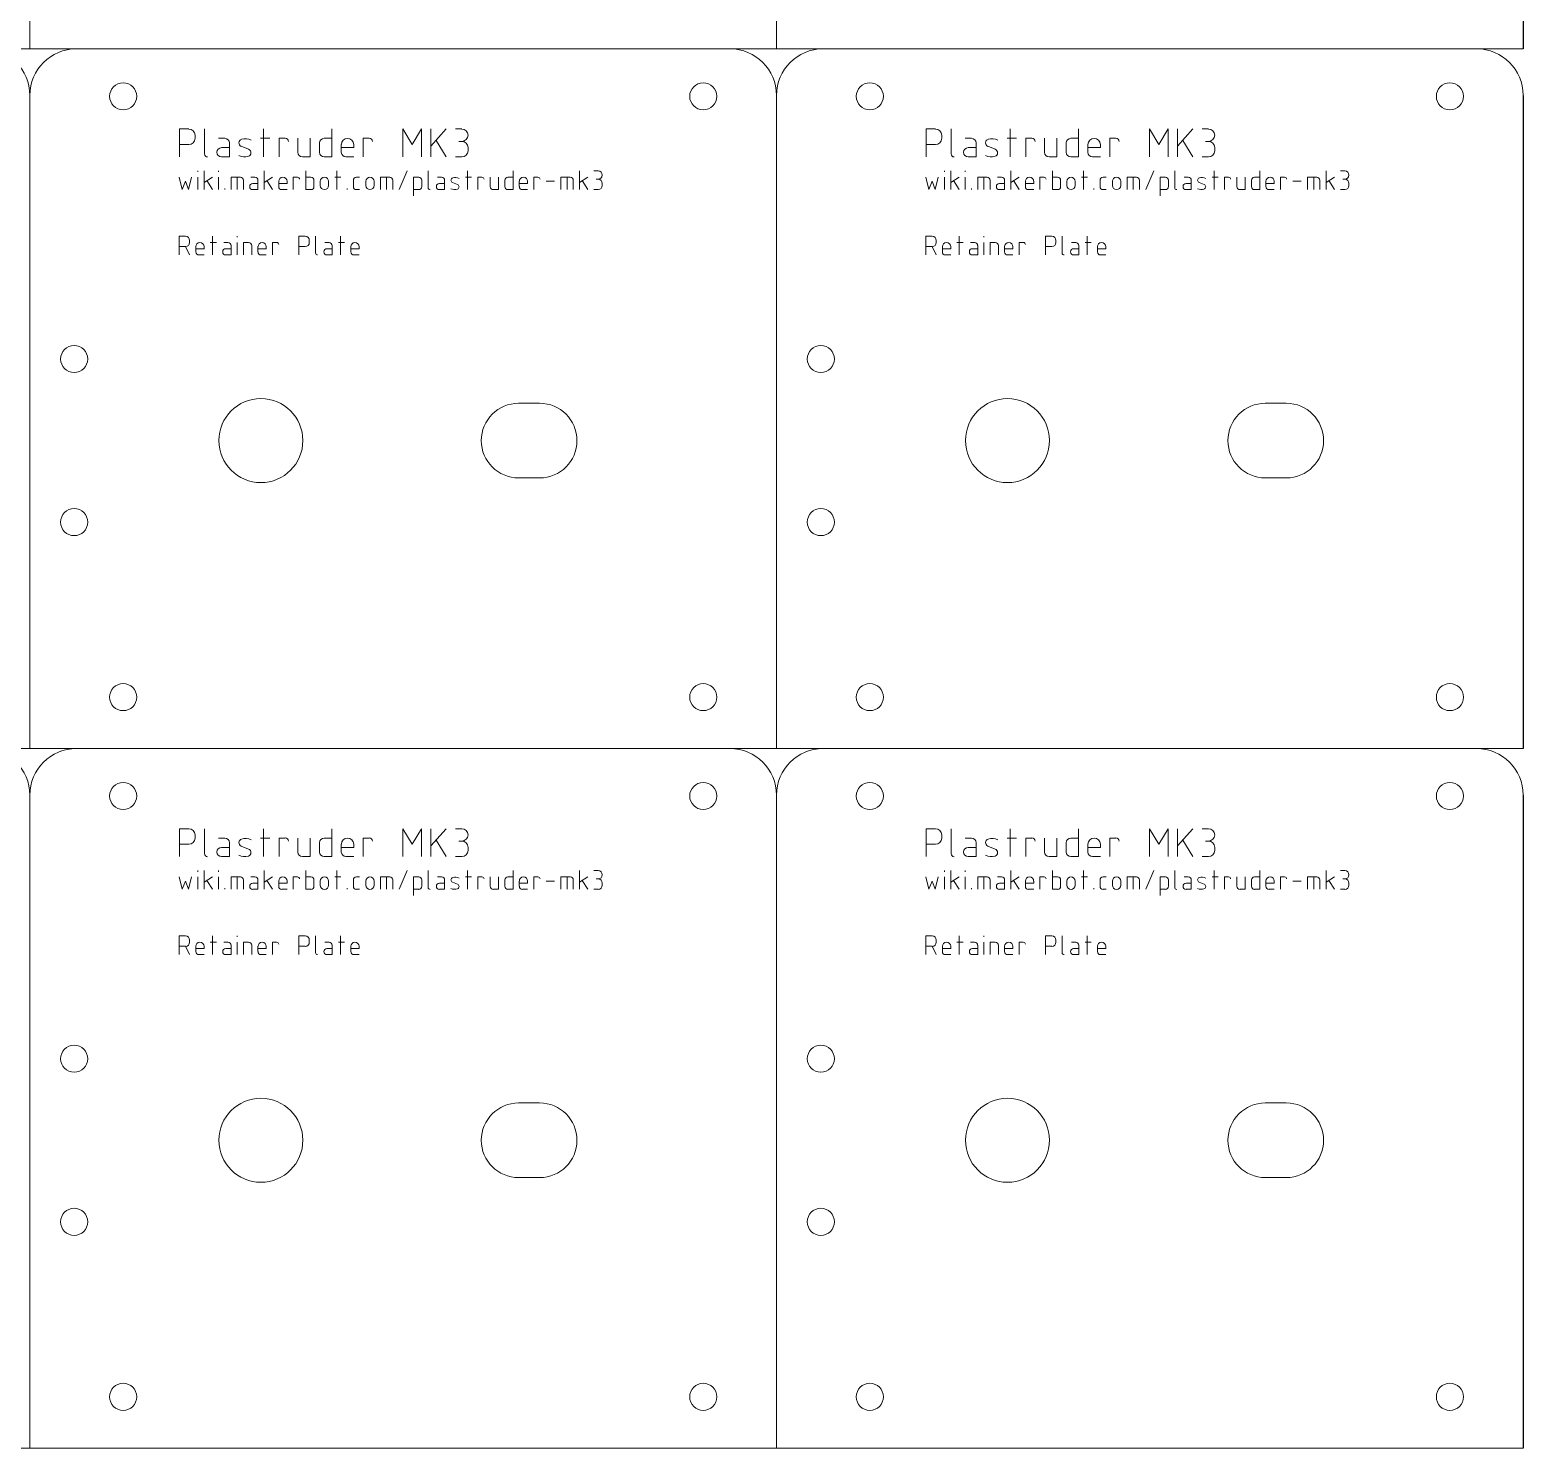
# Model space of a CAD drawing. Header units: millimetres. Extents: x 0 to 560, y 2 to 302.
# Drawn here: x 400 to 560, y 2.5 to 154.5 of the extents above; entities that cross this region are included whole.
import ezdxf

# ---------------------------------------------------------------- set-up
doc = ezdxf.new("R2010")
doc.units = ezdxf.units.MM
doc.layers.get('0').update_dxf_attribs({"linetype": 'CONTINUOUS', "lineweight": 25, "true_color": 0x000000})
doc.layers.add('Retainer Plate', color=7, linetype='CONTINUOUS', lineweight=0, true_color=0x000000)
doc.layers.add('Retainer Plate Text', color=4, linetype='CONTINUOUS', lineweight=0, true_color=0x00ffff)

msp = doc.modelspace()

# ---------------------------------------------------------------- linework, layer by layer
for p, q in [((560, 222.5), (560, 152.5)), ((560, 147.5), (560, 77.5)), ((560, 72.5), (560, 2.5))]:
    msp.add_line(p, q)
at = {"layer": 'Retainer Plate'}
for p, q in [((400, 152.5), (400, 222.5)), ((480, 152.5), (480, 222.5)), ((400, 152.5), (320, 152.5)), ((480, 152.5), (400, 152.5)), ((560, 152.5), (480, 152.5)), ((400, 77.5), (400, 147.5)), ((480, 77.5), (480, 147.5)), ((452.37, 114.5), (454.62, 114.5)), ((532.37, 114.5), (534.62, 114.5)), ((454.62, 106.5), (452.37, 106.5)), ((534.62, 106.5), (532.37, 106.5)), ((400, 77.5), (320, 77.5)), ((480, 77.5), (400, 77.5)), ((560, 77.5), (480, 77.5)), ((400, 2.5), (400, 72.5)), ((480, 2.5), (480, 72.5)), ((452.37, 39.5), (454.62, 39.5)), ((532.37, 39.5), (534.62, 39.5)), ((454.62, 31.5), (452.37, 31.5)), ((534.62, 31.5), (532.37, 31.5)), ((400, 2.5), (320, 2.5)), ((480, 2.5), (400, 2.5)), ((560, 2.5), (480, 2.5))]:
    msp.add_line(p, q, dxfattribs=at)
for centre, radius in [((410, 147.4), 1.45), ((472.15, 147.4), 1.45), ((490, 147.4), 1.45), ((552.15, 147.4), 1.45), ((404.75, 119.24), 1.45), ((484.75, 119.24), 1.45), ((424.75, 110.5), 4.5), ((504.75, 110.5), 4.5), ((404.75, 101.76), 1.45), ((484.75, 101.76), 1.45), ((410, 83), 1.45), ((472.15, 83), 1.45), ((490, 83), 1.45), ((552.15, 83), 1.45), ((410, 72.4), 1.45), ((472.15, 72.4), 1.45), ((490, 72.4), 1.45), ((552.15, 72.4), 1.45), ((404.75, 44.24), 1.45), ((484.75, 44.24), 1.45), ((424.75, 35.5), 4.5), ((504.75, 35.5), 4.5), ((404.75, 26.76), 1.45), ((484.75, 26.76), 1.45), ((410, 8), 1.45), ((472.15, 8), 1.45), ((490, 8), 1.45), ((552.15, 8), 1.45)]:
    msp.add_circle(centre, radius, dxfattribs=at)
for centre, radius, start, end in [((395, 147.5), 5, 0, 90), ((405, 147.5), 5, 90, 180), ((475, 147.5), 5, 0, 90), ((485, 147.5), 5, 90, 180), ((555, 147.5), 5, 0, 90), ((452.37, 110.5), 4, 90, 270), ((454.62, 110.5), 4, 270, 90), ((532.37, 110.5), 4, 90, 270), ((534.62, 110.5), 4, 270, 90), ((395, 72.5), 5, 0, 90), ((405, 72.5), 5, 90, 180), ((475, 72.5), 5, 0, 90), ((485, 72.5), 5, 90, 180), ((555, 72.5), 5, 0, 90), ((452.37, 35.5), 4, 90, 270), ((454.62, 35.5), 4, 270, 90), ((532.37, 35.5), 4, 90, 270), ((534.62, 35.5), 4, 270, 90)]:
    msp.add_arc(centre, radius, start, end, dxfattribs=at)
at = {"layer": 'Retainer Plate Text'}
for p, q in [((416.04, 140.9), (416.04, 143.9)), ((416.04, 143.9), (417.04, 143.9)), ((417.71, 143.23), (417.71, 142.9)), ((418.71, 143.9), (418.71, 141.23)), ((420.21, 142.9), (420.88, 142.9)), ((424.71, 142.9), (425.71, 142.9)), ((425.04, 143.9), (425.04, 140.9)), ((426.71, 140.9), (426.71, 142.9)), ((426.71, 142.9), (427.37, 142.9)), ((428.71, 142.9), (428.71, 141.4)), ((430.04, 140.9), (430.04, 142.9)), ((431.54, 142.9), (432.37, 142.9)), ((432.37, 143.9), (432.37, 140.9)), ((435.71, 140.9), (435.71, 142.9)), ((435.71, 142.9), (436.37, 142.9)), ((439.96, 140.9), (439.96, 143.9)), ((439.96, 143.9), (440.96, 142.23)), ((440.96, 142.23), (441.96, 143.9)), ((441.96, 143.9), (441.96, 140.9)), ((442.96, 143.9), (442.96, 140.9)), ((442.96, 142.07), (444.62, 143.9)), ((443.52, 142.68), (444.62, 140.9)), ((445.62, 143.9), (446.29, 143.9)), ((446.29, 142.57), (445.96, 142.57)), ((496.04, 140.9), (496.04, 143.9)), ((496.04, 143.9), (497.04, 143.9)), ((497.71, 143.23), (497.71, 142.9)), ((498.71, 143.9), (498.71, 141.23)), ((500.21, 142.9), (500.88, 142.9)), ((504.71, 142.9), (505.71, 142.9)), ((505.04, 143.9), (505.04, 140.9)), ((506.71, 140.9), (506.71, 142.9)), ((506.71, 142.9), (507.37, 142.9)), ((508.71, 142.9), (508.71, 141.4)), ((510.04, 140.9), (510.04, 142.9)), ((511.54, 142.9), (512.37, 142.9)), ((512.37, 143.9), (512.37, 140.9)), ((515.71, 140.9), (515.71, 142.9)), ((515.71, 142.9), (516.37, 142.9)), ((519.96, 140.9), (519.96, 143.9)), ((519.96, 143.9), (520.96, 142.23)), ((520.96, 142.23), (521.96, 143.9)), ((521.96, 143.9), (521.96, 140.9)), ((522.96, 143.9), (522.96, 140.9)), ((522.96, 142.07), (524.62, 143.9)), ((523.52, 142.68), (524.62, 140.9)), ((525.62, 143.9), (526.29, 143.9)), ((526.29, 142.57), (525.96, 142.57)), ((417.04, 142.23), (416.04, 142.23)), ((420.54, 141.9), (421.38, 141.9)), ((421.38, 140.9), (420.54, 140.9)), ((421.38, 142.4), (421.38, 140.9)), ((422.65, 142.04), (423.44, 141.72)), ((429.21, 140.9), (430.04, 140.9)), ((431.04, 141.4), (431.04, 142.4)), ((432.37, 140.9), (431.54, 140.9)), ((433.37, 142.23), (433.37, 141.4)), ((433.37, 141.9), (434.71, 141.9)), ((433.87, 140.9), (434.71, 140.9)), ((434.71, 141.9), (434.71, 142.23)), ((446.29, 140.9), (445.62, 140.9)), ((446.96, 141.9), (446.96, 141.57)), ((497.04, 142.23), (496.04, 142.23)), ((500.54, 141.9), (501.38, 141.9)), ((501.38, 140.9), (500.54, 140.9)), ((501.38, 142.4), (501.38, 140.9)), ((502.65, 142.04), (503.44, 141.72)), ((509.21, 140.9), (510.04, 140.9)), ((511.04, 141.4), (511.04, 142.4)), ((512.37, 140.9), (511.54, 140.9)), ((513.37, 142.23), (513.37, 141.4)), ((513.37, 141.9), (514.71, 141.9)), ((513.87, 140.9), (514.71, 140.9)), ((514.71, 141.9), (514.71, 142.23)), ((526.29, 140.9), (525.62, 140.9)), ((526.96, 141.9), (526.96, 141.57)), ((418, 139.29), (418, 139.4)), ((418.67, 139.4), (418.67, 137.4)), ((420.22, 139.29), (420.22, 139.4)), ((425.11, 139.4), (425.11, 137.4)), ((429.56, 139.4), (429.56, 137.4)), ((432.89, 139.4), (432.89, 137.4)), ((440.44, 139.4), (439.56, 137.4)), ((442.67, 139.4), (442.67, 137.62)), ((446.89, 139.4), (446.89, 137.4)), ((451.78, 139.4), (451.78, 137.4)), ((458.89, 139.4), (458.89, 137.4)), ((460.44, 139.4), (460.89, 139.4)), ((498, 139.29), (498, 139.4)), ((498.67, 139.4), (498.67, 137.4)), ((500.22, 139.29), (500.22, 139.4)), ((505.11, 139.4), (505.11, 137.4)), ((509.56, 139.4), (509.56, 137.4)), ((512.89, 139.4), (512.89, 137.4)), ((520.44, 139.4), (519.56, 137.4)), ((522.67, 139.4), (522.67, 137.62)), ((526.89, 139.4), (526.89, 137.4)), ((531.78, 139.4), (531.78, 137.4)), ((538.89, 139.4), (538.89, 137.4)), ((540.44, 139.4), (540.89, 139.4)), ((416, 138.73), (416.33, 137.4)), ((416.33, 137.4), (416.67, 138.29)), ((416.67, 138.29), (417, 137.4)), ((417, 137.4), (417.33, 138.73)), ((418, 137.4), (418, 138.73)), ((418.67, 138.18), (419.56, 138.73)), ((418.96, 138.36), (419.56, 137.4)), ((420.22, 137.4), (420.22, 138.73)), ((421.56, 137.4), (421.56, 138.73)), ((421.56, 138.73), (422.56, 138.73)), ((422.22, 138.73), (422.22, 137.4)), ((422.89, 138.4), (422.89, 137.4)), ((423.67, 138.73), (424.11, 138.73)), ((423.89, 138.07), (424.44, 138.07)), ((424.44, 138.4), (424.44, 137.4)), ((425.11, 138.18), (426, 138.73)), ((425.4, 138.36), (426, 137.4)), ((426.67, 138.29), (426.67, 137.73)), ((426.67, 138.07), (427.56, 138.07)), ((427.56, 138.07), (427.56, 138.29)), ((428.22, 137.4), (428.22, 138.73)), ((428.22, 138.73), (428.67, 138.73)), ((430.11, 138.73), (429.56, 138.73)), ((430.44, 137.73), (430.44, 138.4)), ((431.11, 138.29), (431.11, 137.84)), ((432, 137.84), (432, 138.29)), ((432.67, 138.73), (433.33, 138.73)), ((434.67, 138.4), (434.67, 137.73)), ((435.33, 138.73), (435, 138.73)), ((436, 138.29), (436, 137.84)), ((436.89, 137.84), (436.89, 138.29)), ((437.56, 137.4), (437.56, 138.73)), ((437.56, 138.73), (438.56, 138.73)), ((438.22, 138.73), (438.22, 137.4)), ((438.89, 138.4), (438.89, 137.4)), ((441.67, 138.73), (441.11, 138.73)), ((441.11, 138.73), (441.11, 136.73)), ((442, 137.73), (442, 138.4)), ((443.67, 138.73), (444.11, 138.73)), ((443.89, 138.07), (444.44, 138.07)), ((444.44, 138.4), (444.44, 137.4)), ((445.29, 138.16), (445.82, 137.95)), ((446.67, 138.73), (447.33, 138.73)), ((448, 137.4), (448, 138.73)), ((448, 138.73), (448.44, 138.73)), ((449.33, 138.73), (449.33, 137.73)), ((450.22, 137.4), (450.22, 138.73)), ((450.89, 137.73), (450.89, 138.4)), ((451.22, 138.73), (451.78, 138.73)), ((452.44, 138.29), (452.44, 137.73)), ((452.44, 138.07), (453.33, 138.07)), ((453.33, 138.07), (453.33, 138.29)), ((454, 137.4), (454, 138.73)), ((454, 138.73), (454.44, 138.73)), ((455.33, 138.29), (456.22, 138.29)), ((456.89, 137.4), (456.89, 138.73)), ((456.89, 138.73), (457.89, 138.73)), ((457.56, 138.73), (457.56, 137.4)), ((458.22, 138.4), (458.22, 137.4)), ((458.89, 138.18), (459.78, 138.73)), ((459.18, 138.36), (459.78, 137.4)), ((460.89, 138.51), (460.67, 138.51)), ((461.33, 138.07), (461.33, 137.84)), ((496, 138.73), (496.33, 137.4)), ((496.33, 137.4), (496.67, 138.29)), ((496.67, 138.29), (497, 137.4)), ((497, 137.4), (497.33, 138.73)), ((498, 137.4), (498, 138.73)), ((498.67, 138.18), (499.56, 138.73)), ((498.96, 138.36), (499.56, 137.4)), ((500.22, 137.4), (500.22, 138.73)), ((501.56, 137.4), (501.56, 138.73)), ((501.56, 138.73), (502.56, 138.73)), ((502.22, 138.73), (502.22, 137.4)), ((502.89, 138.4), (502.89, 137.4)), ((503.67, 138.73), (504.11, 138.73)), ((503.89, 138.07), (504.44, 138.07)), ((504.44, 138.4), (504.44, 137.4)), ((505.11, 138.18), (506, 138.73)), ((505.4, 138.36), (506, 137.4)), ((506.67, 138.29), (506.67, 137.73)), ((506.67, 138.07), (507.56, 138.07)), ((507.56, 138.07), (507.56, 138.29)), ((508.22, 137.4), (508.22, 138.73)), ((508.22, 138.73), (508.67, 138.73)), ((510.11, 138.73), (509.56, 138.73)), ((510.44, 137.73), (510.44, 138.4)), ((511.11, 138.29), (511.11, 137.84)), ((512, 137.84), (512, 138.29)), ((512.67, 138.73), (513.33, 138.73)), ((514.67, 138.4), (514.67, 137.73)), ((515.33, 138.73), (515, 138.73)), ((516, 138.29), (516, 137.84)), ((516.89, 137.84), (516.89, 138.29)), ((517.56, 137.4), (517.56, 138.73)), ((517.56, 138.73), (518.56, 138.73)), ((518.22, 138.73), (518.22, 137.4)), ((518.89, 138.4), (518.89, 137.4)), ((521.67, 138.73), (521.11, 138.73)), ((521.11, 138.73), (521.11, 136.73)), ((522, 137.73), (522, 138.4)), ((523.67, 138.73), (524.11, 138.73)), ((523.89, 138.07), (524.44, 138.07)), ((524.44, 138.4), (524.44, 137.4)), ((525.29, 138.16), (525.82, 137.95)), ((526.67, 138.73), (527.33, 138.73)), ((528, 137.4), (528, 138.73)), ((528, 138.73), (528.44, 138.73)), ((529.33, 138.73), (529.33, 137.73)), ((530.22, 137.4), (530.22, 138.73)), ((530.89, 137.73), (530.89, 138.4)), ((531.22, 138.73), (531.78, 138.73)), ((532.44, 138.29), (532.44, 137.73)), ((532.44, 138.07), (533.33, 138.07)), ((533.33, 138.07), (533.33, 138.29)), ((534, 137.4), (534, 138.73)), ((534, 138.73), (534.44, 138.73)), ((535.33, 138.29), (536.22, 138.29)), ((536.89, 137.4), (536.89, 138.73)), ((536.89, 138.73), (537.89, 138.73)), ((537.56, 138.73), (537.56, 137.4)), ((538.22, 138.4), (538.22, 137.4)), ((538.89, 138.18), (539.78, 138.73)), ((539.18, 138.36), (539.78, 137.4)), ((540.89, 138.51), (540.67, 138.51)), ((541.33, 138.07), (541.33, 137.84)), ((420.89, 137.4), (420.89, 137.51)), ((424.44, 137.4), (423.89, 137.4)), ((427, 137.4), (427.56, 137.4)), ((429.56, 137.4), (430.11, 137.4)), ((434, 137.4), (434, 137.51)), ((435, 137.4), (435.33, 137.4)), ((441.11, 137.4), (441.67, 137.4)), ((444.44, 137.4), (443.89, 137.4)), ((449.67, 137.4), (450.22, 137.4)), ((451.78, 137.4), (451.22, 137.4)), ((452.78, 137.4), (453.33, 137.4)), ((460.89, 137.4), (460.44, 137.4)), ((500.89, 137.4), (500.89, 137.51)), ((504.44, 137.4), (503.89, 137.4)), ((507, 137.4), (507.56, 137.4)), ((509.56, 137.4), (510.11, 137.4)), ((514, 137.4), (514, 137.51)), ((515, 137.4), (515.33, 137.4)), ((521.11, 137.4), (521.67, 137.4)), ((524.44, 137.4), (523.89, 137.4)), ((529.67, 137.4), (530.22, 137.4)), ((531.78, 137.4), (531.22, 137.4)), ((532.78, 137.4), (533.33, 137.4)), ((540.89, 137.4), (540.44, 137.4)), ((416, 130.4), (416, 132.4)), ((416, 132.4), (416.67, 132.4)), ((416.67, 131.29), (416, 131.29)), ((416.67, 131.29), (417.11, 130.4)), ((417.11, 131.96), (417.11, 131.73)), ((417.78, 131.29), (417.78, 130.73)), ((418.67, 131.07), (418.67, 131.29)), ((419.33, 131.73), (420, 131.73)), ((419.56, 132.4), (419.56, 130.4)), ((420.78, 131.73), (421.22, 131.73)), ((421.56, 131.4), (421.56, 130.4)), ((422.22, 132.29), (422.22, 132.4)), ((422.22, 130.4), (422.22, 131.73)), ((422.89, 130.4), (422.89, 131.73)), ((422.89, 131.73), (423.44, 131.73)), ((423.78, 131.4), (423.78, 130.4)), ((424.44, 131.29), (424.44, 130.73)), ((425.33, 131.07), (425.33, 131.29)), ((426, 130.4), (426, 131.73)), ((426, 131.73), (426.44, 131.73)), ((428.83, 130.4), (428.83, 132.4)), ((428.83, 132.4), (429.5, 132.4)), ((429.5, 131.29), (428.83, 131.29)), ((429.94, 131.96), (429.94, 131.73)), ((430.61, 132.4), (430.61, 130.62)), ((431.61, 131.73), (432.06, 131.73)), ((432.39, 131.4), (432.39, 130.4)), ((433.06, 131.73), (433.72, 131.73)), ((433.28, 132.4), (433.28, 130.4)), ((434.39, 131.29), (434.39, 130.73)), ((435.28, 131.07), (435.28, 131.29)), ((496, 130.4), (496, 132.4)), ((496, 132.4), (496.67, 132.4)), ((496.67, 131.29), (496, 131.29)), ((496.67, 131.29), (497.11, 130.4)), ((497.11, 131.96), (497.11, 131.73)), ((497.78, 131.29), (497.78, 130.73)), ((498.67, 131.07), (498.67, 131.29)), ((499.33, 131.73), (500, 131.73)), ((499.56, 132.4), (499.56, 130.4)), ((500.78, 131.73), (501.22, 131.73)), ((501.56, 131.4), (501.56, 130.4)), ((502.22, 132.29), (502.22, 132.4)), ((502.22, 130.4), (502.22, 131.73)), ((502.89, 130.4), (502.89, 131.73)), ((502.89, 131.73), (503.44, 131.73)), ((503.78, 131.4), (503.78, 130.4)), ((504.44, 131.29), (504.44, 130.73)), ((505.33, 131.07), (505.33, 131.29)), ((506, 130.4), (506, 131.73)), ((506, 131.73), (506.44, 131.73)), ((508.83, 130.4), (508.83, 132.4)), ((508.83, 132.4), (509.5, 132.4)), ((509.5, 131.29), (508.83, 131.29)), ((509.94, 131.96), (509.94, 131.73)), ((510.61, 132.4), (510.61, 130.62)), ((511.61, 131.73), (512.06, 131.73)), ((512.39, 131.4), (512.39, 130.4)), ((513.06, 131.73), (513.72, 131.73)), ((513.28, 132.4), (513.28, 130.4)), ((514.39, 131.29), (514.39, 130.73)), ((515.28, 131.07), (515.28, 131.29)), ((417.78, 131.07), (418.67, 131.07)), ((418.11, 130.4), (418.67, 130.4)), ((421, 131.07), (421.56, 131.07)), ((421.56, 130.4), (421, 130.4)), ((424.44, 131.07), (425.33, 131.07)), ((424.78, 130.4), (425.33, 130.4)), ((431.83, 131.07), (432.39, 131.07)), ((432.39, 130.4), (431.83, 130.4)), ((434.39, 131.07), (435.28, 131.07)), ((434.72, 130.4), (435.28, 130.4)), ((497.78, 131.07), (498.67, 131.07)), ((498.11, 130.4), (498.67, 130.4)), ((501, 131.07), (501.56, 131.07)), ((501.56, 130.4), (501, 130.4)), ((504.44, 131.07), (505.33, 131.07)), ((504.78, 130.4), (505.33, 130.4)), ((511.83, 131.07), (512.39, 131.07)), ((512.39, 130.4), (511.83, 130.4)), ((514.39, 131.07), (515.28, 131.07)), ((514.72, 130.4), (515.28, 130.4)), ((416.04, 65.9), (416.04, 68.9)), ((416.04, 68.9), (417.04, 68.9)), ((418.71, 68.9), (418.71, 66.23)), ((425.04, 68.9), (425.04, 65.9)), ((432.37, 68.9), (432.37, 65.9)), ((439.96, 65.9), (439.96, 68.9)), ((439.96, 68.9), (440.96, 67.23)), ((440.96, 67.23), (441.96, 68.9)), ((441.96, 68.9), (441.96, 65.9)), ((442.96, 68.9), (442.96, 65.9)), ((442.96, 67.07), (444.62, 68.9)), ((445.62, 68.9), (446.29, 68.9)), ((496.04, 65.9), (496.04, 68.9)), ((496.04, 68.9), (497.04, 68.9)), ((498.71, 68.9), (498.71, 66.23)), ((505.04, 68.9), (505.04, 65.9)), ((512.37, 68.9), (512.37, 65.9)), ((519.96, 65.9), (519.96, 68.9)), ((519.96, 68.9), (520.96, 67.23)), ((520.96, 67.23), (521.96, 68.9)), ((521.96, 68.9), (521.96, 65.9)), ((522.96, 68.9), (522.96, 65.9)), ((522.96, 67.07), (524.62, 68.9)), ((525.62, 68.9), (526.29, 68.9)), ((417.04, 67.23), (416.04, 67.23)), ((417.71, 68.23), (417.71, 67.9)), ((420.21, 67.9), (420.88, 67.9)), ((421.38, 67.4), (421.38, 65.9)), ((424.71, 67.9), (425.71, 67.9)), ((426.71, 65.9), (426.71, 67.9)), ((426.71, 67.9), (427.37, 67.9)), ((428.71, 67.9), (428.71, 66.4)), ((430.04, 65.9), (430.04, 67.9)), ((431.04, 66.4), (431.04, 67.4)), ((431.54, 67.9), (432.37, 67.9)), ((433.37, 67.23), (433.37, 66.4)), ((434.71, 66.9), (434.71, 67.23)), ((435.71, 65.9), (435.71, 67.9)), ((435.71, 67.9), (436.37, 67.9)), ((443.52, 67.68), (444.62, 65.9)), ((446.29, 67.57), (445.96, 67.57)), ((497.04, 67.23), (496.04, 67.23)), ((497.71, 68.23), (497.71, 67.9)), ((500.21, 67.9), (500.88, 67.9)), ((501.38, 67.4), (501.38, 65.9)), ((504.71, 67.9), (505.71, 67.9)), ((506.71, 65.9), (506.71, 67.9)), ((506.71, 67.9), (507.37, 67.9)), ((508.71, 67.9), (508.71, 66.4)), ((510.04, 65.9), (510.04, 67.9)), ((511.04, 66.4), (511.04, 67.4)), ((511.54, 67.9), (512.37, 67.9)), ((513.37, 67.23), (513.37, 66.4)), ((514.71, 66.9), (514.71, 67.23)), ((515.71, 65.9), (515.71, 67.9)), ((515.71, 67.9), (516.37, 67.9)), ((523.52, 67.68), (524.62, 65.9)), ((526.29, 67.57), (525.96, 67.57)), ((420.54, 66.9), (421.38, 66.9)), ((421.38, 65.9), (420.54, 65.9)), ((422.65, 67.04), (423.44, 66.72)), ((429.21, 65.9), (430.04, 65.9)), ((432.37, 65.9), (431.54, 65.9)), ((433.37, 66.9), (434.71, 66.9)), ((433.87, 65.9), (434.71, 65.9)), ((446.29, 65.9), (445.62, 65.9)), ((446.96, 66.9), (446.96, 66.57)), ((500.54, 66.9), (501.38, 66.9)), ((501.38, 65.9), (500.54, 65.9)), ((502.65, 67.04), (503.44, 66.72)), ((509.21, 65.9), (510.04, 65.9)), ((512.37, 65.9), (511.54, 65.9)), ((513.37, 66.9), (514.71, 66.9)), ((513.87, 65.9), (514.71, 65.9)), ((526.29, 65.9), (525.62, 65.9)), ((526.96, 66.9), (526.96, 66.57)), ((418, 64.29), (418, 64.4)), ((418.67, 64.4), (418.67, 62.4)), ((420.22, 64.29), (420.22, 64.4)), ((425.11, 64.4), (425.11, 62.4)), ((429.56, 64.4), (429.56, 62.4)), ((432.89, 64.4), (432.89, 62.4)), ((440.44, 64.4), (439.56, 62.4)), ((442.67, 64.4), (442.67, 62.62)), ((446.89, 64.4), (446.89, 62.4)), ((451.78, 64.4), (451.78, 62.4)), ((458.89, 64.4), (458.89, 62.4)), ((460.44, 64.4), (460.89, 64.4)), ((498, 64.29), (498, 64.4)), ((498.67, 64.4), (498.67, 62.4)), ((500.22, 64.29), (500.22, 64.4)), ((505.11, 64.4), (505.11, 62.4)), ((509.56, 64.4), (509.56, 62.4)), ((512.89, 64.4), (512.89, 62.4)), ((520.44, 64.4), (519.56, 62.4)), ((522.67, 64.4), (522.67, 62.62)), ((526.89, 64.4), (526.89, 62.4)), ((531.78, 64.4), (531.78, 62.4)), ((538.89, 64.4), (538.89, 62.4)), ((540.44, 64.4), (540.89, 64.4)), ((416, 63.73), (416.33, 62.4)), ((416.33, 62.4), (416.67, 63.29)), ((416.67, 63.29), (417, 62.4)), ((417, 62.4), (417.33, 63.73)), ((418, 62.4), (418, 63.73)), ((418.67, 63.18), (419.56, 63.73)), ((418.96, 63.36), (419.56, 62.4)), ((420.22, 62.4), (420.22, 63.73)), ((420.89, 62.4), (420.89, 62.51)), ((421.56, 62.4), (421.56, 63.73)), ((421.56, 63.73), (422.56, 63.73)), ((422.22, 63.73), (422.22, 62.4)), ((422.89, 63.4), (422.89, 62.4)), ((423.67, 63.73), (424.11, 63.73)), ((423.89, 63.07), (424.44, 63.07)), ((424.44, 63.4), (424.44, 62.4)), ((425.11, 63.18), (426, 63.73)), ((425.4, 63.36), (426, 62.4)), ((426.67, 63.29), (426.67, 62.73)), ((426.67, 63.07), (427.56, 63.07)), ((427.56, 63.07), (427.56, 63.29)), ((428.22, 62.4), (428.22, 63.73)), ((428.22, 63.73), (428.67, 63.73)), ((430.11, 63.73), (429.56, 63.73)), ((430.44, 62.73), (430.44, 63.4)), ((431.11, 63.29), (431.11, 62.84)), ((432, 62.84), (432, 63.29)), ((432.67, 63.73), (433.33, 63.73)), ((434, 62.4), (434, 62.51)), ((434.67, 63.4), (434.67, 62.73)), ((435.33, 63.73), (435, 63.73)), ((436, 63.29), (436, 62.84)), ((436.89, 62.84), (436.89, 63.29)), ((437.56, 62.4), (437.56, 63.73)), ((437.56, 63.73), (438.56, 63.73)), ((438.22, 63.73), (438.22, 62.4)), ((438.89, 63.4), (438.89, 62.4)), ((441.67, 63.73), (441.11, 63.73)), ((441.11, 63.73), (441.11, 61.73)), ((442, 62.73), (442, 63.4)), ((443.67, 63.73), (444.11, 63.73)), ((443.89, 63.07), (444.44, 63.07)), ((444.44, 63.4), (444.44, 62.4)), ((445.29, 63.16), (445.82, 62.95)), ((446.67, 63.73), (447.33, 63.73)), ((448, 62.4), (448, 63.73)), ((448, 63.73), (448.44, 63.73)), ((449.33, 63.73), (449.33, 62.73)), ((450.22, 62.4), (450.22, 63.73)), ((450.89, 62.73), (450.89, 63.4)), ((451.22, 63.73), (451.78, 63.73)), ((452.44, 63.29), (452.44, 62.73)), ((452.44, 63.07), (453.33, 63.07)), ((453.33, 63.07), (453.33, 63.29)), ((454, 62.4), (454, 63.73)), ((454, 63.73), (454.44, 63.73)), ((455.33, 63.29), (456.22, 63.29)), ((456.89, 62.4), (456.89, 63.73)), ((456.89, 63.73), (457.89, 63.73)), ((457.56, 63.73), (457.56, 62.4)), ((458.22, 63.4), (458.22, 62.4)), ((458.89, 63.18), (459.78, 63.73)), ((459.18, 63.36), (459.78, 62.4)), ((460.89, 63.51), (460.67, 63.51)), ((461.33, 63.07), (461.33, 62.84)), ((496, 63.73), (496.33, 62.4)), ((496.33, 62.4), (496.67, 63.29)), ((496.67, 63.29), (497, 62.4)), ((497, 62.4), (497.33, 63.73)), ((498, 62.4), (498, 63.73)), ((498.67, 63.18), (499.56, 63.73)), ((498.96, 63.36), (499.56, 62.4)), ((500.22, 62.4), (500.22, 63.73)), ((500.89, 62.4), (500.89, 62.51)), ((501.56, 62.4), (501.56, 63.73)), ((501.56, 63.73), (502.56, 63.73)), ((502.22, 63.73), (502.22, 62.4)), ((502.89, 63.4), (502.89, 62.4)), ((503.67, 63.73), (504.11, 63.73)), ((503.89, 63.07), (504.44, 63.07)), ((504.44, 63.4), (504.44, 62.4)), ((505.11, 63.18), (506, 63.73)), ((505.4, 63.36), (506, 62.4)), ((506.67, 63.29), (506.67, 62.73)), ((506.67, 63.07), (507.56, 63.07)), ((507.56, 63.07), (507.56, 63.29)), ((508.22, 62.4), (508.22, 63.73)), ((508.22, 63.73), (508.67, 63.73)), ((510.11, 63.73), (509.56, 63.73)), ((510.44, 62.73), (510.44, 63.4)), ((511.11, 63.29), (511.11, 62.84)), ((512, 62.84), (512, 63.29)), ((512.67, 63.73), (513.33, 63.73)), ((514, 62.4), (514, 62.51)), ((514.67, 63.4), (514.67, 62.73)), ((515.33, 63.73), (515, 63.73)), ((516, 63.29), (516, 62.84)), ((516.89, 62.84), (516.89, 63.29)), ((517.56, 62.4), (517.56, 63.73)), ((517.56, 63.73), (518.56, 63.73)), ((518.22, 63.73), (518.22, 62.4)), ((518.89, 63.4), (518.89, 62.4)), ((521.67, 63.73), (521.11, 63.73)), ((521.11, 63.73), (521.11, 61.73)), ((522, 62.73), (522, 63.4)), ((523.67, 63.73), (524.11, 63.73)), ((523.89, 63.07), (524.44, 63.07)), ((524.44, 63.4), (524.44, 62.4)), ((525.29, 63.16), (525.82, 62.95)), ((526.67, 63.73), (527.33, 63.73)), ((528, 62.4), (528, 63.73)), ((528, 63.73), (528.44, 63.73)), ((529.33, 63.73), (529.33, 62.73)), ((530.22, 62.4), (530.22, 63.73)), ((530.89, 62.73), (530.89, 63.4)), ((531.22, 63.73), (531.78, 63.73)), ((532.44, 63.29), (532.44, 62.73)), ((532.44, 63.07), (533.33, 63.07)), ((533.33, 63.07), (533.33, 63.29)), ((534, 62.4), (534, 63.73)), ((534, 63.73), (534.44, 63.73)), ((535.33, 63.29), (536.22, 63.29)), ((536.89, 62.4), (536.89, 63.73)), ((536.89, 63.73), (537.89, 63.73)), ((537.56, 63.73), (537.56, 62.4)), ((538.22, 63.4), (538.22, 62.4)), ((538.89, 63.18), (539.78, 63.73)), ((539.18, 63.36), (539.78, 62.4)), ((540.89, 63.51), (540.67, 63.51)), ((541.33, 63.07), (541.33, 62.84)), ((424.44, 62.4), (423.89, 62.4)), ((427, 62.4), (427.56, 62.4)), ((429.56, 62.4), (430.11, 62.4)), ((435, 62.4), (435.33, 62.4)), ((441.11, 62.4), (441.67, 62.4)), ((444.44, 62.4), (443.89, 62.4)), ((449.67, 62.4), (450.22, 62.4)), ((451.78, 62.4), (451.22, 62.4)), ((452.78, 62.4), (453.33, 62.4)), ((460.89, 62.4), (460.44, 62.4)), ((504.44, 62.4), (503.89, 62.4)), ((507, 62.4), (507.56, 62.4)), ((509.56, 62.4), (510.11, 62.4)), ((515, 62.4), (515.33, 62.4)), ((521.11, 62.4), (521.67, 62.4)), ((524.44, 62.4), (523.89, 62.4)), ((529.67, 62.4), (530.22, 62.4)), ((531.78, 62.4), (531.22, 62.4)), ((532.78, 62.4), (533.33, 62.4)), ((540.89, 62.4), (540.44, 62.4)), ((416, 55.4), (416, 57.4)), ((416, 57.4), (416.67, 57.4)), ((416.67, 56.29), (416, 56.29)), ((416.67, 56.29), (417.11, 55.4)), ((417.11, 56.96), (417.11, 56.73)), ((417.78, 56.29), (417.78, 55.73)), ((417.78, 56.07), (418.67, 56.07)), ((418.67, 56.07), (418.67, 56.29)), ((419.33, 56.73), (420, 56.73)), ((419.56, 57.4), (419.56, 55.4)), ((420.78, 56.73), (421.22, 56.73)), ((421, 56.07), (421.56, 56.07)), ((421.56, 56.4), (421.56, 55.4)), ((422.22, 57.29), (422.22, 57.4)), ((422.22, 55.4), (422.22, 56.73)), ((422.89, 55.4), (422.89, 56.73)), ((422.89, 56.73), (423.44, 56.73)), ((423.78, 56.4), (423.78, 55.4)), ((424.44, 56.29), (424.44, 55.73)), ((424.44, 56.07), (425.33, 56.07)), ((425.33, 56.07), (425.33, 56.29)), ((426, 55.4), (426, 56.73)), ((426, 56.73), (426.44, 56.73)), ((428.83, 55.4), (428.83, 57.4)), ((428.83, 57.4), (429.5, 57.4)), ((429.5, 56.29), (428.83, 56.29)), ((429.94, 56.96), (429.94, 56.73)), ((430.61, 57.4), (430.61, 55.62)), ((431.61, 56.73), (432.06, 56.73)), ((431.83, 56.07), (432.39, 56.07)), ((432.39, 56.4), (432.39, 55.4)), ((433.06, 56.73), (433.72, 56.73)), ((433.28, 57.4), (433.28, 55.4)), ((434.39, 56.29), (434.39, 55.73)), ((434.39, 56.07), (435.28, 56.07)), ((435.28, 56.07), (435.28, 56.29)), ((496, 55.4), (496, 57.4)), ((496, 57.4), (496.67, 57.4)), ((496.67, 56.29), (496, 56.29)), ((496.67, 56.29), (497.11, 55.4)), ((497.11, 56.96), (497.11, 56.73)), ((497.78, 56.29), (497.78, 55.73)), ((497.78, 56.07), (498.67, 56.07)), ((498.67, 56.07), (498.67, 56.29)), ((499.33, 56.73), (500, 56.73)), ((499.56, 57.4), (499.56, 55.4)), ((500.78, 56.73), (501.22, 56.73)), ((501, 56.07), (501.56, 56.07)), ((501.56, 56.4), (501.56, 55.4)), ((502.22, 57.29), (502.22, 57.4)), ((502.22, 55.4), (502.22, 56.73)), ((502.89, 55.4), (502.89, 56.73)), ((502.89, 56.73), (503.44, 56.73)), ((503.78, 56.4), (503.78, 55.4)), ((504.44, 56.29), (504.44, 55.73)), ((504.44, 56.07), (505.33, 56.07)), ((505.33, 56.07), (505.33, 56.29)), ((506, 55.4), (506, 56.73)), ((506, 56.73), (506.44, 56.73)), ((508.83, 55.4), (508.83, 57.4)), ((508.83, 57.4), (509.5, 57.4)), ((509.5, 56.29), (508.83, 56.29)), ((509.94, 56.96), (509.94, 56.73)), ((510.61, 57.4), (510.61, 55.62)), ((511.61, 56.73), (512.06, 56.73)), ((511.83, 56.07), (512.39, 56.07)), ((512.39, 56.4), (512.39, 55.4)), ((513.06, 56.73), (513.72, 56.73)), ((513.28, 57.4), (513.28, 55.4)), ((514.39, 56.29), (514.39, 55.73)), ((514.39, 56.07), (515.28, 56.07)), ((515.28, 56.07), (515.28, 56.29)), ((418.11, 55.4), (418.67, 55.4)), ((421.56, 55.4), (421, 55.4)), ((424.78, 55.4), (425.33, 55.4)), ((432.39, 55.4), (431.83, 55.4)), ((434.72, 55.4), (435.28, 55.4)), ((498.11, 55.4), (498.67, 55.4)), ((501.56, 55.4), (501, 55.4)), ((504.78, 55.4), (505.33, 55.4)), ((512.39, 55.4), (511.83, 55.4)), ((514.72, 55.4), (515.28, 55.4))]:
    msp.add_line(p, q, dxfattribs=at)
for centre, radius, start, end in [((417.04, 143.23), 0.667, 0, 90), ((417.04, 142.9), 0.667, 270, 0), ((420.88, 142.4), 0.5, 0, 90), ((422.8, 142.41), 0.4, 108.3, 247.8), ((423.1, 141.51), 1.35, 63.1, 108.3), ((427.37, 142.57), 0.333, 0, 90), ((431.54, 142.4), 0.5, 90, 180), ((434.04, 142.23), 0.667, 0, 180), ((436.37, 142.57), 0.333, 0, 90), ((446.29, 143.23), 0.667, 270, 90), ((446.29, 141.9), 0.667, 0, 90), ((497.04, 143.23), 0.667, 0, 90), ((497.04, 142.9), 0.667, 270, 0), ((500.88, 142.4), 0.5, 0, 90), ((502.8, 142.41), 0.4, 108.3, 247.8), ((503.1, 141.51), 1.35, 63.1, 108.3), ((507.37, 142.57), 0.333, 0, 90), ((511.54, 142.4), 0.5, 90, 180), ((514.04, 142.23), 0.667, 0, 180), ((516.37, 142.57), 0.333, 0, 90), ((526.29, 143.23), 0.667, 270, 90), ((526.29, 141.9), 0.667, 0, 90), ((419.04, 141.23), 0.333, 180, 270), ((420.54, 141.4), 0.5, 90, 270), ((422.99, 142.25), 1.35, 243.1, 288.3), ((423.29, 141.35), 0.4, 288.3, 67.79), ((429.21, 141.4), 0.5, 180, 270), ((431.54, 141.4), 0.5, 180, 270), ((433.87, 141.4), 0.5, 180, 270), ((446.29, 141.57), 0.667, 270, 0), ((499.04, 141.23), 0.333, 180, 270), ((500.54, 141.4), 0.5, 90, 270), ((502.99, 142.25), 1.35, 243.1, 288.3), ((503.29, 141.35), 0.4, 288.3, 67.79), ((509.21, 141.4), 0.5, 180, 270), ((511.54, 141.4), 0.5, 180, 270), ((513.87, 141.4), 0.5, 180, 270), ((526.29, 141.57), 0.667, 270, 0), ((460.89, 138.96), 0.444, 270, 90), ((540.89, 138.96), 0.444, 270, 90), ((422.56, 138.4), 0.333, 0, 90), ((423.89, 137.73), 0.333, 90, 270), ((424.11, 138.4), 0.333, 0, 90), ((427.11, 138.29), 0.444, 0, 180), ((427, 137.73), 0.333, 180, 270), ((428.67, 138.51), 0.222, 0, 90), ((430.11, 138.4), 0.333, 0, 90), ((430.11, 137.73), 0.333, 270, 0), ((431.56, 138.29), 0.444, 0, 180), ((431.56, 137.84), 0.444, 180, 0), ((435, 138.4), 0.333, 90, 180), ((435, 137.73), 0.333, 180, 270), ((436.44, 138.29), 0.444, 0, 180), ((436.44, 137.84), 0.444, 180, 0), ((438.56, 138.4), 0.333, 0, 90), ((441.67, 138.4), 0.333, 0, 90), ((441.67, 137.73), 0.333, 270, 0), ((442.89, 137.62), 0.222, 180, 270), ((443.89, 137.73), 0.333, 90, 270), ((444.11, 138.4), 0.333, 0, 90), ((445.39, 138.41), 0.267, 108.3, 247.8), ((445.59, 137.8), 0.902, 63.1, 108.3), ((445.72, 137.7), 0.267, 288.3, 67.79), ((448.44, 138.51), 0.222, 0, 90), ((449.67, 137.73), 0.333, 180, 270), ((451.22, 138.4), 0.333, 90, 180), ((451.22, 137.73), 0.333, 180, 270), ((452.89, 138.29), 0.444, 0, 180), ((452.78, 137.73), 0.333, 180, 270), ((454.44, 138.51), 0.222, 0, 90), ((457.89, 138.4), 0.333, 0, 90), ((460.89, 138.07), 0.444, 0, 90), ((460.89, 137.84), 0.444, 270, 0), ((502.56, 138.4), 0.333, 0, 90), ((503.89, 137.73), 0.333, 90, 270), ((504.11, 138.4), 0.333, 0, 90), ((507.11, 138.29), 0.444, 0, 180), ((507, 137.73), 0.333, 180, 270), ((508.67, 138.51), 0.222, 0, 90), ((510.11, 138.4), 0.333, 0, 90), ((510.11, 137.73), 0.333, 270, 0), ((511.56, 138.29), 0.444, 0, 180), ((511.56, 137.84), 0.444, 180, 0), ((515, 138.4), 0.333, 90, 180), ((515, 137.73), 0.333, 180, 270), ((516.44, 138.29), 0.444, 0, 180), ((516.44, 137.84), 0.444, 180, 0), ((518.56, 138.4), 0.333, 0, 90), ((521.67, 138.4), 0.333, 0, 90), ((521.67, 137.73), 0.333, 270, 0), ((522.89, 137.62), 0.222, 180, 270), ((523.89, 137.73), 0.333, 90, 270), ((524.11, 138.4), 0.333, 0, 90), ((525.39, 138.41), 0.267, 108.3, 247.8), ((525.59, 137.8), 0.902, 63.1, 108.3), ((525.72, 137.7), 0.267, 288.3, 67.79), ((528.44, 138.51), 0.222, 0, 90), ((529.67, 137.73), 0.333, 180, 270), ((531.22, 138.4), 0.333, 90, 180), ((531.22, 137.73), 0.333, 180, 270), ((532.89, 138.29), 0.444, 0, 180), ((532.78, 137.73), 0.333, 180, 270), ((534.44, 138.51), 0.222, 0, 90), ((537.89, 138.4), 0.333, 0, 90), ((540.89, 138.07), 0.444, 0, 90), ((540.89, 137.84), 0.444, 270, 0), ((445.52, 138.3), 0.902, 243.1, 288.3), ((525.52, 138.3), 0.902, 243.1, 288.3), ((416.67, 131.96), 0.444, 0, 90), ((416.67, 131.73), 0.444, 270, 0), ((418.22, 131.29), 0.444, 0, 180), ((421.22, 131.4), 0.333, 0, 90), ((423.44, 131.4), 0.333, 0, 90), ((424.89, 131.29), 0.444, 0, 180), ((426.44, 131.51), 0.222, 0, 90), ((429.5, 131.96), 0.444, 0, 90), ((429.5, 131.73), 0.444, 270, 0), ((432.06, 131.4), 0.333, 0, 90), ((434.83, 131.29), 0.444, 0, 180), ((496.67, 131.96), 0.444, 0, 90), ((496.67, 131.73), 0.444, 270, 0), ((498.22, 131.29), 0.444, 0, 180), ((501.22, 131.4), 0.333, 0, 90), ((503.44, 131.4), 0.333, 0, 90), ((504.89, 131.29), 0.444, 0, 180), ((506.44, 131.51), 0.222, 0, 90), ((509.5, 131.96), 0.444, 0, 90), ((509.5, 131.73), 0.444, 270, 0), ((512.06, 131.4), 0.333, 0, 90), ((514.83, 131.29), 0.444, 0, 180), ((418.11, 130.73), 0.333, 180, 270), ((421, 130.73), 0.333, 90, 270), ((424.78, 130.73), 0.333, 180, 270), ((430.83, 130.62), 0.222, 180, 270), ((431.83, 130.73), 0.333, 90, 270), ((434.72, 130.73), 0.333, 180, 270), ((498.11, 130.73), 0.333, 180, 270), ((501, 130.73), 0.333, 90, 270), ((504.78, 130.73), 0.333, 180, 270), ((510.83, 130.62), 0.222, 180, 270), ((511.83, 130.73), 0.333, 90, 270), ((514.72, 130.73), 0.333, 180, 270), ((417.04, 68.23), 0.667, 0, 90), ((446.29, 68.23), 0.667, 270, 90), ((497.04, 68.23), 0.667, 0, 90), ((526.29, 68.23), 0.667, 270, 90), ((417.04, 67.9), 0.667, 270, 0), ((420.88, 67.4), 0.5, 0, 90), ((422.8, 67.41), 0.4, 108.3, 247.8), ((423.1, 66.51), 1.35, 63.1, 108.3), ((427.37, 67.57), 0.333, 0, 90), ((431.54, 67.4), 0.5, 90, 180), ((434.04, 67.23), 0.667, 0, 180), ((436.37, 67.57), 0.333, 0, 90), ((446.29, 66.9), 0.667, 0, 90), ((497.04, 67.9), 0.667, 270, 0), ((500.88, 67.4), 0.5, 0, 90), ((502.8, 67.41), 0.4, 108.3, 247.8), ((503.1, 66.51), 1.35, 63.1, 108.3), ((507.37, 67.57), 0.333, 0, 90), ((511.54, 67.4), 0.5, 90, 180), ((514.04, 67.23), 0.667, 0, 180), ((516.37, 67.57), 0.333, 0, 90), ((526.29, 66.9), 0.667, 0, 90), ((419.04, 66.23), 0.333, 180, 270), ((420.54, 66.4), 0.5, 90, 270), ((422.99, 67.25), 1.35, 243.1, 288.3), ((423.29, 66.35), 0.4, 288.3, 67.79), ((429.21, 66.4), 0.5, 180, 270), ((431.54, 66.4), 0.5, 180, 270), ((433.87, 66.4), 0.5, 180, 270), ((446.29, 66.57), 0.667, 270, 0), ((499.04, 66.23), 0.333, 180, 270), ((500.54, 66.4), 0.5, 90, 270), ((502.99, 67.25), 1.35, 243.1, 288.3), ((503.29, 66.35), 0.4, 288.3, 67.79), ((509.21, 66.4), 0.5, 180, 270), ((511.54, 66.4), 0.5, 180, 270), ((513.87, 66.4), 0.5, 180, 270), ((526.29, 66.57), 0.667, 270, 0), ((460.89, 63.96), 0.444, 270, 90), ((540.89, 63.96), 0.444, 270, 90), ((422.56, 63.4), 0.333, 0, 90), ((423.89, 62.73), 0.333, 90, 270), ((424.11, 63.4), 0.333, 0, 90), ((427.11, 63.29), 0.444, 0, 180), ((427, 62.73), 0.333, 180, 270), ((428.67, 63.51), 0.222, 0, 90), ((430.11, 63.4), 0.333, 0, 90), ((430.11, 62.73), 0.333, 270, 0), ((431.56, 63.29), 0.444, 0, 180), ((431.56, 62.84), 0.444, 180, 0), ((435, 63.4), 0.333, 90, 180), ((435, 62.73), 0.333, 180, 270), ((436.44, 63.29), 0.444, 0, 180), ((436.44, 62.84), 0.444, 180, 0), ((438.56, 63.4), 0.333, 0, 90), ((441.67, 63.4), 0.333, 0, 90), ((441.67, 62.73), 0.333, 270, 0), ((442.89, 62.62), 0.222, 180, 270), ((443.89, 62.73), 0.333, 90, 270), ((444.11, 63.4), 0.333, 0, 90), ((445.52, 63.3), 0.902, 243.1, 288.3), ((445.39, 63.41), 0.267, 108.3, 247.8), ((445.59, 62.8), 0.902, 63.1, 108.3), ((445.72, 62.7), 0.267, 288.3, 67.79), ((448.44, 63.51), 0.222, 0, 90), ((449.67, 62.73), 0.333, 180, 270), ((451.22, 63.4), 0.333, 90, 180), ((451.22, 62.73), 0.333, 180, 270), ((452.89, 63.29), 0.444, 0, 180), ((452.78, 62.73), 0.333, 180, 270), ((454.44, 63.51), 0.222, 0, 90), ((457.89, 63.4), 0.333, 0, 90), ((460.89, 63.07), 0.444, 0, 90), ((460.89, 62.84), 0.444, 270, 0), ((502.56, 63.4), 0.333, 0, 90), ((503.89, 62.73), 0.333, 90, 270), ((504.11, 63.4), 0.333, 0, 90), ((507.11, 63.29), 0.444, 0, 180), ((507, 62.73), 0.333, 180, 270), ((508.67, 63.51), 0.222, 0, 90), ((510.11, 63.4), 0.333, 0, 90), ((510.11, 62.73), 0.333, 270, 0), ((511.56, 63.29), 0.444, 0, 180), ((511.56, 62.84), 0.444, 180, 0), ((515, 63.4), 0.333, 90, 180), ((515, 62.73), 0.333, 180, 270), ((516.44, 63.29), 0.444, 0, 180), ((516.44, 62.84), 0.444, 180, 0), ((518.56, 63.4), 0.333, 0, 90), ((521.67, 63.4), 0.333, 0, 90), ((521.67, 62.73), 0.333, 270, 0), ((522.89, 62.62), 0.222, 180, 270), ((523.89, 62.73), 0.333, 90, 270), ((524.11, 63.4), 0.333, 0, 90), ((525.52, 63.3), 0.902, 243.1, 288.3), ((525.39, 63.41), 0.267, 108.3, 247.8), ((525.59, 62.8), 0.902, 63.1, 108.3), ((525.72, 62.7), 0.267, 288.3, 67.79), ((528.44, 63.51), 0.222, 0, 90), ((529.67, 62.73), 0.333, 180, 270), ((531.22, 63.4), 0.333, 90, 180), ((531.22, 62.73), 0.333, 180, 270), ((532.89, 63.29), 0.444, 0, 180), ((532.78, 62.73), 0.333, 180, 270), ((534.44, 63.51), 0.222, 0, 90), ((537.89, 63.4), 0.333, 0, 90), ((540.89, 63.07), 0.444, 0, 90), ((540.89, 62.84), 0.444, 270, 0), ((416.67, 56.96), 0.444, 0, 90), ((416.67, 56.73), 0.444, 270, 0), ((418.22, 56.29), 0.444, 0, 180), ((421, 55.73), 0.333, 90, 270), ((421.22, 56.4), 0.333, 0, 90), ((423.44, 56.4), 0.333, 0, 90), ((424.89, 56.29), 0.444, 0, 180), ((426.44, 56.51), 0.222, 0, 90), ((429.5, 56.96), 0.444, 0, 90), ((429.5, 56.73), 0.444, 270, 0), ((431.83, 55.73), 0.333, 90, 270), ((432.06, 56.4), 0.333, 0, 90), ((434.83, 56.29), 0.444, 0, 180), ((496.67, 56.96), 0.444, 0, 90), ((496.67, 56.73), 0.444, 270, 0), ((498.22, 56.29), 0.444, 0, 180), ((501, 55.73), 0.333, 90, 270), ((501.22, 56.4), 0.333, 0, 90), ((503.44, 56.4), 0.333, 0, 90), ((504.89, 56.29), 0.444, 0, 180), ((506.44, 56.51), 0.222, 0, 90), ((509.5, 56.96), 0.444, 0, 90), ((509.5, 56.73), 0.444, 270, 0), ((511.83, 55.73), 0.333, 90, 270), ((512.06, 56.4), 0.333, 0, 90), ((514.83, 56.29), 0.444, 0, 180), ((418.11, 55.73), 0.333, 180, 270), ((424.78, 55.73), 0.333, 180, 270), ((430.83, 55.62), 0.222, 180, 270), ((434.72, 55.73), 0.333, 180, 270), ((498.11, 55.73), 0.333, 180, 270), ((504.78, 55.73), 0.333, 180, 270), ((510.83, 55.62), 0.222, 180, 270), ((514.72, 55.73), 0.333, 180, 270)]:
    msp.add_arc(centre, radius, start, end, dxfattribs=at)

doc.saveas('drawing.dxf')
